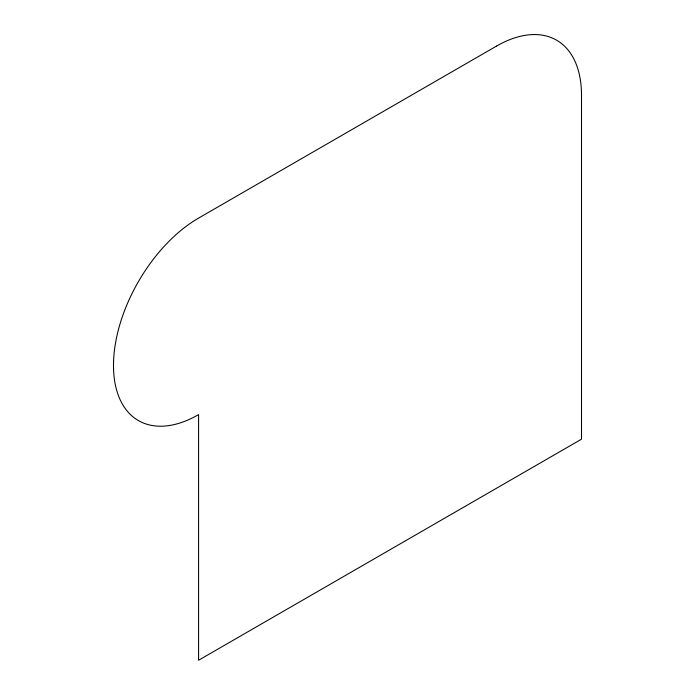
<?xml version="1.0" encoding="UTF-8"?>
<svg xmlns="http://www.w3.org/2000/svg" width="695" height="695" viewBox="0 0 695 695"><rect width="100%" height="100%" fill="white"/><g stroke="black" fill="none" stroke-linecap="round" stroke-linejoin="round"><path stroke-width="1.04" d="M496.412 46.148L198.588 218.1A120.339 69.474 -60 0 0 113.493 365.483A120.339 69.474 -60 0 0 198.588 414.611L198.588 660.25L581.507 439.179L581.507 95.276A120.339 69.474 -60 0 0 496.412 46.148"/></g></svg>
